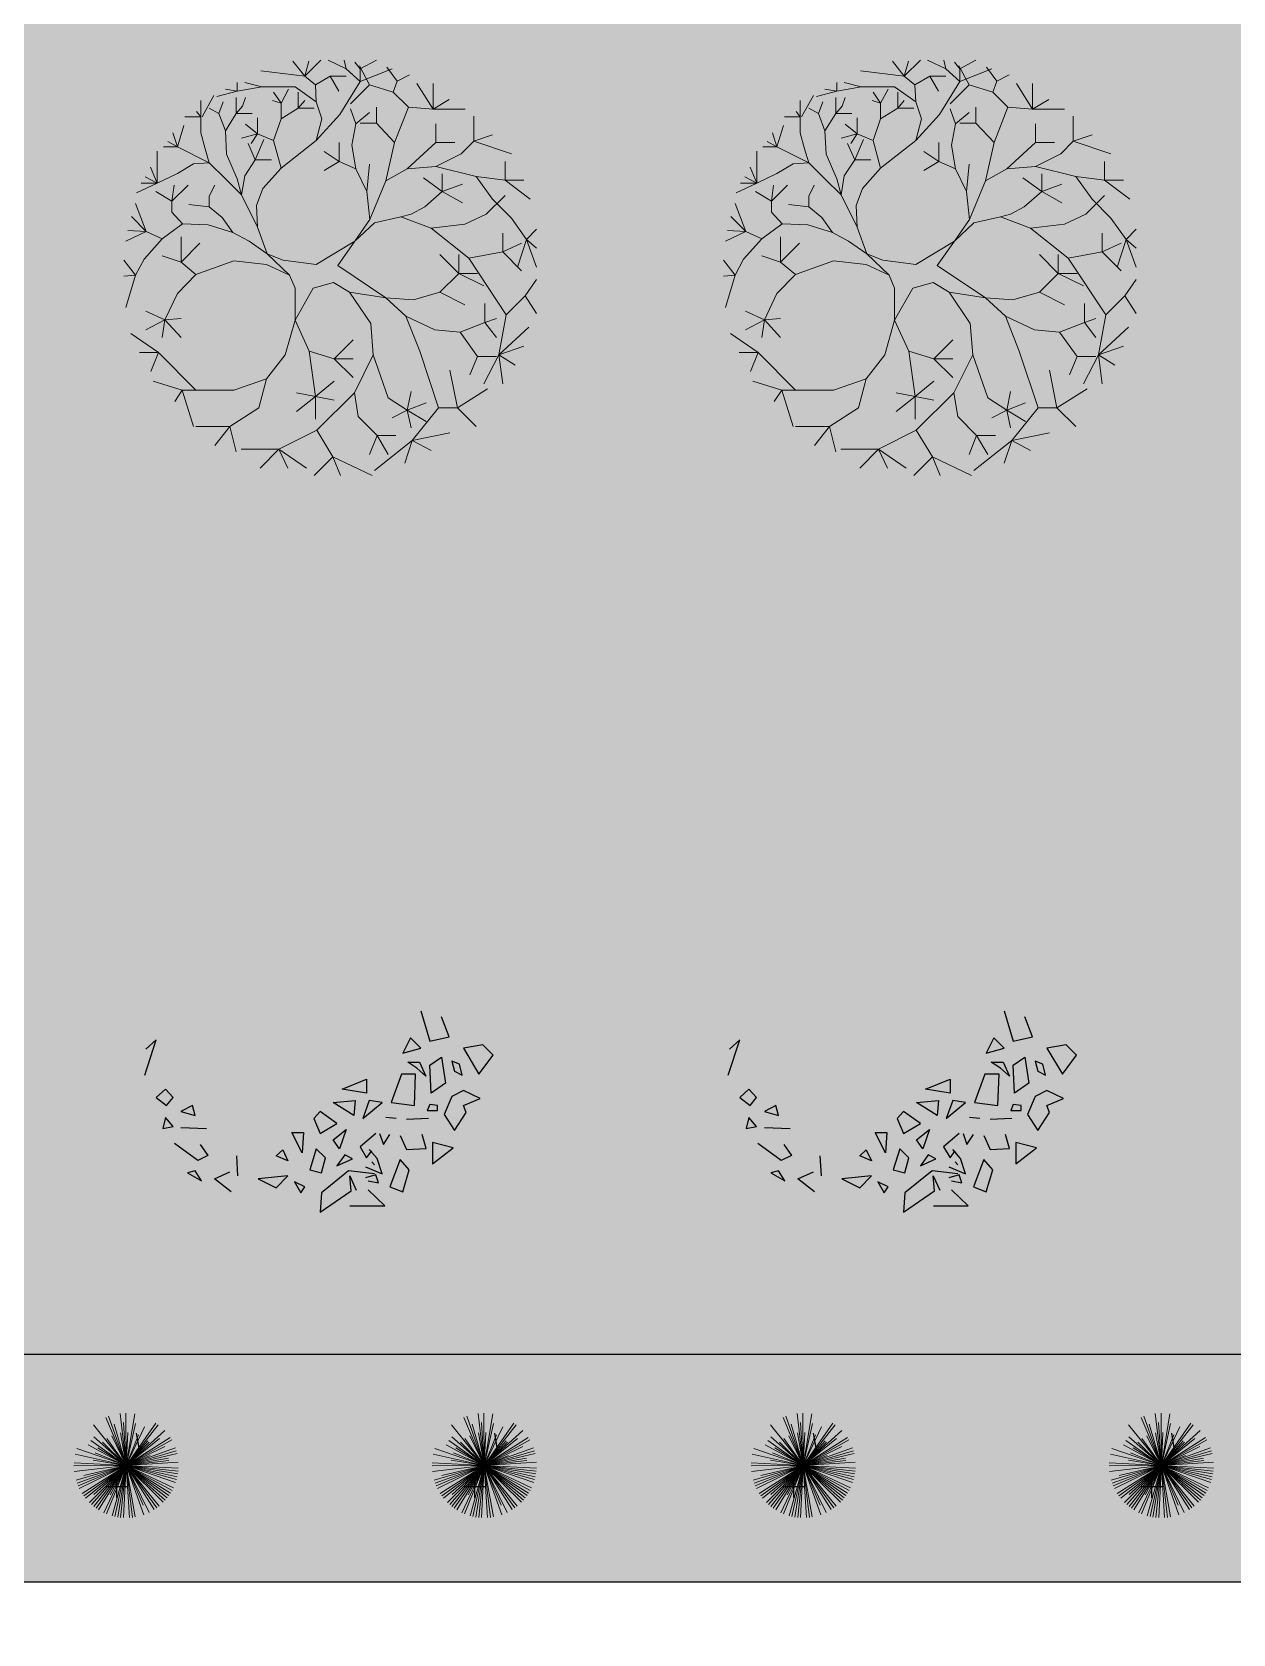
# Model space of a CAD drawing. Header units: millimetres. Extents: x -1544140 to 7445918, y -1294905 to 2019878.
# Drawn here: x 1797431 to 1798768, y 40757 to 42539 of the extents above; entities that cross this region are included whole.
import ezdxf

# ---------------------------------------------------------------- set-up
doc = ezdxf.new("R2010")
doc.units = ezdxf.units.MM
doc.header["$MEASUREMENT"] = 0
doc.layers.add('marc det', color=74, linetype='Continuous', lineweight=18)
picture_1 = doc.add_image_def('image5.png', size_in_pixel=(1482, 826))

# ---------------------------------------------------------------- blocks, each defined once
blk = doc.blocks.new('LG15B')
at = {"linetype": 'Continuous'}
for p, q in [((-183, 1362), (-497, 1400)), ((-183, 1362), (-268, 1469)), ((-183, 1362), (-68, 1477)), ((-183, 1362), (-153, 1469)), ((114, 1415), (-16, 1477)), ((114, 1415), (99, 1477)), ((214, 1324), (114, 1415)), ((214, 1415), (175, 1462)), ((280, 1300), (208, 1435)), ((214, 1415), (329, 1477)), ((214, 1324), (443, 1415)), ((214, 1324), (214, 1415)), ((478, 1327), (405, 1425)), ((-666, 1255), (-750, 1270)), ((-666, 1255), (-666, 1317)), ((-490, 1285), (-666, 1255)), ((-490, 1285), (-612, 1317)), ((-252, 1285), (-490, 1285)), ((-352, 1170), (-298, 1270)), ((-100, 1179), (-252, 1285)), ((-107, 1300), (-183, 1362)), ((-107, 1300), (0, 1362)), ((-100, 1179), (-107, 1300)), ((0, 1362), (114, 1362)), ((0, 1362), (62, 1255)), ((69, 1087), (214, 1324)), ((280, 1300), (145, 1165)), ((450, 1247), (280, 1300)), ((450, 1247), (478, 1327)), ((478, 1327), (567, 1372)), ((734, 1125), (619, 1309)), ((734, 1125), (734, 1309)), ((-926, 1072), (-926, 1187)), ((-917, 1072), (-833, 1224)), ((-666, 1255), (-811, 1217)), ((-796, 1094), (-765, 1179)), ((-673, 1094), (-673, 1209)), ((-673, 1094), (-627, 1148)), ((-627, 1148), (-605, 1209)), ((-352, 1170), (-413, 1187)), ((-352, 1170), (-406, 1248)), ((-352, 1057), (-352, 1170)), ((-230, 1133), (-230, 1248)), ((-230, 1248), (-230, 1133)), ((-230, 1133), (-183, 1187)), ((-61, 1057), (-100, 1179)), ((558, 1140), (450, 1247)), ((734, 1125), (849, 1194)), ((-926, 1072), (-1040, 1072)), ((-926, 1072), (-956, 1109)), ((-926, 957), (-926, 1072)), ((-796, 1094), (-865, 1133)), ((-750, 972), (-796, 1094)), ((-750, 972), (-673, 1094)), ((-673, 1094), (-558, 1094)), ((-520, 949), (-520, 1064)), ((-406, 903), (-352, 1057)), ((-352, 1057), (-230, 1133)), ((-230, 1133), (-115, 1133)), ((-100, 903), (69, 1087)), ((-100, 903), (-61, 1057)), ((182, 1022), (145, 1129)), ((182, 1022), (280, 1103)), ((329, 1025), (329, 1140)), ((459, 888), (558, 1140)), ((558, 1140), (734, 1125)), ((734, 1125), (963, 1125)), ((1025, 897), (1025, 1075)), ((-1093, 858), (-1125, 957)), ((-1093, 858), (-1047, 1010)), ((-895, 842), (-926, 957)), ((-742, 804), (-750, 972)), ((-520, 949), (-635, 919)), ((-520, 949), (-605, 1018)), ((-520, 949), (-566, 880)), ((-406, 903), (-520, 949)), ((154, 869), (182, 1022)), ((329, 1025), (214, 1025)), ((459, 888), (329, 1025)), ((755, 887), (755, 1022)), ((1025, 897), (1159, 942)), ((-1238, 598), (-1238, 827)), ((-1093, 858), (-1193, 858)), ((-1093, 858), (-1162, 895)), ((-865, 743), (-1093, 858)), ((-865, 743), (-895, 842)), ((-666, 628), (-742, 804)), ((-536, 765), (-588, 880)), ((-536, 765), (-475, 910)), ((-352, 704), (-406, 903)), ((-352, 704), (-100, 903)), ((64, 753), (-43, 824)), ((64, 753), (64, 887)), ((182, 699), (154, 869)), ((398, 613), (459, 888)), ((549, 699), (755, 887)), ((755, 887), (890, 887)), ((755, 717), (935, 807)), ((935, 807), (1025, 897)), ((1025, 897), (1294, 807)), ((-1238, 598), (-1285, 712)), ((-978, 735), (-1093, 667)), ((-865, 743), (-978, 735)), ((-750, 628), (-865, 743)), ((-612, 650), (-536, 765)), ((-536, 765), (-421, 765)), ((-482, 559), (-352, 704)), ((64, 753), (-43, 689)), ((182, 699), (64, 753)), ((262, 537), (182, 699)), ((262, 537), (280, 734)), ((398, 613), (549, 699)), ((549, 699), (755, 717)), ((755, 717), (1043, 645)), ((1249, 618), (1249, 753)), ((-1238, 598), (-1385, 529)), ((-1238, 598), (-1353, 598)), ((-1238, 598), (-1323, 643)), ((-1093, 667), (-1238, 598)), ((-1132, 468), (-1017, 582)), ((-1132, 468), (-1117, 582)), ((-865, 505), (-826, 582)), ((-635, 513), (-750, 628)), ((-635, 513), (-666, 628)), ((-635, 513), (-612, 650)), ((283, 338), (398, 613)), ((800, 537), (665, 635)), ((800, 537), (800, 663)), ((800, 537), (944, 590)), ((1043, 645), (1249, 618)), ((1043, 645), (1159, 483)), ((1249, 618), (1384, 618)), ((1249, 618), (1429, 483)), ((-1132, 468), (-1247, 537)), ((-1132, 390), (-1132, 468)), ((-865, 429), (-865, 505)), ((-520, 284), (-635, 513)), ((-527, 437), (-482, 559)), ((283, 338), (262, 537)), ((675, 429), (800, 537)), ((800, 537), (944, 457)), ((1115, 375), (1249, 510)), ((1159, 483), (1294, 348)), ((-1316, 253), (-1422, 360)), ((-1316, 253), (-1392, 452)), ((-1056, 307), (-1132, 390)), ((-865, 429), (-1010, 444)), ((-772, 353), (-865, 429)), ((-696, 245), (-772, 353)), ((-520, 284), (-527, 437)), ((315, 313), (504, 358)), ((504, 358), (577, 375)), ((504, 358), (720, 277)), ((577, 375), (675, 429)), ((962, 304), (1115, 375)), ((1294, 348), (1402, 195)), ((-1316, 253), (-1461, 184)), ((-1316, 253), (-1446, 260)), ((-1201, 200), (-1316, 253)), ((-1056, 307), (-1201, 200)), ((-872, 299), (-1056, 307)), ((-696, 245), (-872, 299)), ((-581, 184), (-696, 245)), ((-451, 93), (-520, 284)), ((175, 184), (283, 338)), ((175, 184), (315, 313)), ((720, 277), (962, 304)), ((720, 277), (989, 62)), ((1232, 107), (1232, 240)), ((1402, 195), (1474, 268)), ((-1201, 200), (-1331, 54)), ((-1067, 34), (-1067, 214)), ((-1067, 34), (-932, 169)), ((-451, 93), (-581, 184)), ((-100, 17), (175, 184)), ((175, 184), (53, 9)), ((1232, 107), (1367, 169)), ((1402, 195), (1339, -2)), ((1402, 195), (1474, 133)), ((1402, 195), (1474, -2)), ((-1392, -60), (-1476, 47)), ((-1331, 54), (-1392, -60)), ((-1067, 34), (-1202, 79)), ((-960, -56), (-1067, 34)), ((-690, 43), (-960, -56)), ((-456, 17), (-690, 43)), ((-291, -60), (-456, 17)), ((-451, 93), (-337, 47)), ((-291, -60), (-451, 93)), ((-337, 47), (-100, 17)), ((53, 9), (398, -221)), ((918, -47), (783, 88)), ((918, -47), (918, 88)), ((989, 62), (1232, 107)), ((989, 62), (1258, -343)), ((1232, 107), (1367, -28)), ((-1392, -60), (-1476, -68)), ((-1392, -60), (-1461, -290)), ((-960, -56), (-1093, -190)), ((-252, -152), (-291, -60)), ((23, -113), (-122, -152)), ((138, -182), (23, -113)), ((783, -181), (918, -47)), ((918, -47), (1052, -47)), ((918, -47), (1097, -136)), ((1393, -208), (1474, -91)), ((-1093, -190), (-1183, -378)), ((-122, -152), (-252, -381)), ((-252, -381), (-252, -152)), ((398, -221), (138, -182)), ((138, -182), (289, -406)), ((398, -221), (540, -352)), ((398, -221), (594, -235)), ((594, -235), (783, -181)), ((783, -181), (962, -271)), ((1258, -343), (1393, -208)), ((1393, -208), (1474, -333)), ((-1183, -378), (-1318, -316)), ((1105, -397), (1105, -262)), ((-1183, -378), (-1318, -451)), ((-1183, -378), (-1202, -505)), ((-1183, -378), (-1067, -370)), ((-1183, -378), (-1067, -505)), ((-252, -381), (-322, -630)), ((-252, -381), (-151, -603)), ((289, -406), (307, -630)), ((540, -352), (639, -603)), ((540, -352), (747, -451)), ((747, -451), (927, -468)), ((927, -468), (1105, -397)), ((1105, -397), (1187, -370)), ((1105, -397), (1187, -505)), ((1258, -343), (1204, -630)), ((1204, -630), (1420, -432)), ((-1228, -612), (-1426, -477)), ((28, -657), (163, -522)), ((927, -468), (1052, -640)), ((1204, -630), (1384, -567)), ((-1228, -612), (-1363, -612)), ((-1228, -612), (-1282, -747)), ((-960, -882), (-1228, -612)), ((-322, -630), (-456, -801)), ((-151, -603), (-106, -926)), ((-151, -603), (28, -657)), ((28, -657), (163, -792)), ((28, -657), (163, -657)), ((307, -630), (172, -900)), ((307, -630), (414, -936)), ((639, -603), (774, -1007)), ((1052, -640), (998, -773)), ((1052, -640), (1187, -640)), ((1204, -630), (1097, -837)), ((1204, -630), (1322, -702)), ((1204, -630), (1232, -837)), ((-456, -801), (-690, -882)), ((-456, -801), (-510, -1007)), ((908, -1007), (854, -738)), ((-1058, -882), (-1265, -818)), ((-1058, -882), (-1112, -962)), ((-960, -882), (-1058, -882)), ((-1058, -882), (-977, -1142)), ((-690, -882), (-960, -882)), ((-106, -926), (-241, -900)), ((-106, -926), (28, -818)), ((172, -900), (-97, -1168)), ((172, -900), (199, -1070)), ((549, -1025), (577, -891)), ((908, -1007), (1124, -872)), ((-510, -1007), (-717, -1142)), ((-106, -926), (-241, -1035)), ((-106, -926), (28, -953)), ((-106, -926), (-106, -1088)), ((414, -936), (549, -1025)), ((549, -1025), (442, -1080)), ((549, -1025), (684, -971)), ((549, -1025), (684, -1106)), ((549, -1025), (577, -1151)), ((774, -1007), (585, -1241)), ((774, -1007), (908, -1007)), ((908, -1007), (1043, -1142)), ((-717, -1142), (-960, -1142)), ((-717, -1142), (-825, -1277)), ((-717, -1142), (-672, -1321)), ((199, -1070), (334, -1205)), ((-97, -1168), (-367, -1303)), ((-97, -1168), (19, -1357)), ((334, -1205), (280, -1340)), ((585, -1241), (315, -1456)), ((334, -1205), (468, -1205)), ((334, -1205), (414, -1340)), ((585, -1241), (532, -1402)), ((585, -1241), (854, -1187)), ((585, -1241), (720, -1312)), ((-367, -1303), (-636, -1303)), ((-367, -1303), (-501, -1438)), ((-367, -1303), (-303, -1438)), ((-367, -1303), (-170, -1438)), ((19, -1357), (-115, -1492)), ((19, -1357), (73, -1492)), ((19, -1357), (298, -1492))]:
    blk.add_line(p, q, dxfattribs=at)

msp = doc.modelspace()

# ---------------------------------------------------------------- hatches: boundary and pattern name
at = {"true_color": 0x8dc133, "transparency": 33554687}
h = msp.add_hatch(color=65, dxfattribs=at)
h.dxf.hatch_style = 1
h.paths.add_polyline_path([(1799294.3, 41123.3), (1799294.3, 43402.9, 0.352206), (1798795.6, 43794.6), (1795784.3, 43794.6, 0.266602), (1795426.2, 43411.2), (1795426.2, 41220.7, 0.323619), (1795829.8, 40814.3), (1799019.9, 40814.3, 0.388077)])
h.paths.add_polyline_path([(1799001.2, 41067.7), (1795854.3, 41067.7, -0.285044), (1795679.7, 41244.1), (1795679.7, 43377, -0.211803), (1795828.8, 43541.1), (1798797.3, 43541.1, -0.326949), (1799040.8, 43368.8), (1799040.8, 41120.8, -0.351898)], flags=16)
at = {"true_color": 0xb8d93f, "transparency": 33554687}
h = msp.add_hatch(color=63, dxfattribs=at)
h.dxf.hatch_style = 1
h.paths.add_polyline_path([(1799040.8, 43368.8, 0.326949), (1798797.3, 43541.1), (1795828.8, 43541.1, 0.386529), (1795679.7, 43204.8), (1795679.7, 41244.1, 0.417198), (1795963.9, 41067.7), (1799001.2, 41067.7, 0.351898), (1799040.8, 41120.8)])
at = {"layer": 'marc det'}
for points in [[(1797649.2, 41585.8), (1797611.1, 41575.6), (1797598.6, 41559.5), (1797575.7, 41527.2), (1797551.5, 41524.4), (1797548.2, 41496.6), (1797557.5, 41484.8), (1797550.5, 41467.1), (1797523.8, 41417), (1797532.4, 41399.6), (1797547.2, 41378), (1797547.4, 41359.1), (1797518.2, 41347.9), (1797558.9, 41345), (1797553.8, 41326.3), (1797567, 41312.6), (1797568.7, 41295.2), (1797588.7, 41273.3), (1797595.2, 41248.8), (1797613.7, 41234.8), (1797627.1, 41237.4), (1797644.8, 41227.3), (1797652.8, 41204.4), (1797658.5, 41175.6), (1797664.7, 41197.2), (1797683.9, 41214.6), (1797708, 41207.1), (1797724.1, 41196.6), (1797743.7, 41203.2), (1797764.6, 41203.3), (1797778, 41188.2), (1797783.3, 41205.6), (1797805.3, 41218.1), (1797828.1, 41217.1), (1797852, 41228.6), (1797859.2, 41245), (1797871.9, 41251.6), (1797888.7, 41254.9), (1797894.6, 41277.8), (1797906, 41290.9), (1797936.7, 41294.2), (1797960.3, 41289.4), (1797940.2, 41303.1), (1797925.1, 41317.8), (1797925.9, 41331.5), (1797939.6, 41350.5), (1797950.8, 41373.1), (1797948.9, 41391.8), (1797952.1, 41437.3), (1797990.1, 41457), (1797943.6, 41454), (1797930.7, 41475.3), (1797928.5, 41495.2), (1797914.5, 41522.4), (1797897.7, 41536.8), (1797890, 41558.4), (1797872.8, 41565.9), (1797850.5, 41581.9), (1797832, 41580.1), (1797832.6, 41611), (1797812.9, 41586.7), (1797805.7, 41605.7), (1797796, 41610.6), (1797772.7, 41617.4), (1797767.9, 41611.8), (1797724.9, 41608.8), (1797713, 41616), (1797692, 41607.8), (1797675.8, 41610), (1797659.5, 41631.3), (1797644.2, 41655.5), (1797650.5, 41632.3), (1797657, 41599.5)], [(1798298.8, 41585.8), (1798260.7, 41575.6), (1798248.2, 41559.5), (1798225.2, 41527.2), (1798201, 41524.4), (1798197.8, 41496.6), (1798207.1, 41484.8), (1798200.1, 41467.1), (1798173.3, 41417), (1798182, 41399.6), (1798196.7, 41378), (1798196.9, 41359.1), (1798167.8, 41347.9), (1798208.4, 41345), (1798203.4, 41326.3), (1798216.5, 41312.6), (1798218.2, 41295.2), (1798238.2, 41273.3), (1798244.8, 41248.8), (1798263.2, 41234.8), (1798276.7, 41237.4), (1798294.3, 41227.3), (1798302.3, 41204.4), (1798308, 41175.6), (1798314.2, 41197.2), (1798333.5, 41214.6), (1798357.6, 41207.1), (1798373.6, 41196.6), (1798393.2, 41203.2), (1798414.1, 41203.3), (1798427.5, 41188.2), (1798432.8, 41205.6), (1798454.8, 41218.1), (1798477.6, 41217.1), (1798501.5, 41228.6), (1798508.8, 41245), (1798521.4, 41251.6), (1798538.2, 41254.9), (1798544.2, 41277.8), (1798555.5, 41290.9), (1798586.2, 41294.2), (1798609.9, 41289.4), (1798589.7, 41303.1), (1798574.6, 41317.8), (1798575.4, 41331.5), (1798589.1, 41350.5), (1798600.4, 41373.1), (1798598.4, 41391.8), (1798601.7, 41437.3), (1798639.6, 41457), (1798593.2, 41454), (1798580.3, 41475.3), (1798578.1, 41495.2), (1798564, 41522.4), (1798547.2, 41536.8), (1798539.5, 41558.4), (1798522.3, 41565.9), (1798500, 41581.9), (1798481.6, 41580.1), (1798482.1, 41611), (1798462.5, 41586.7), (1798455.2, 41605.7), (1798445.6, 41610.6), (1798422.3, 41617.4), (1798417.4, 41611.8), (1798374.4, 41608.8), (1798362.6, 41616), (1798341.5, 41607.8), (1798325.4, 41610), (1798309, 41631.3), (1798293.8, 41655.5), (1798300.1, 41632.3), (1798306.5, 41599.5)]]:
    msp.add_hatch(color=102, dxfattribs=at).paths.add_polyline_path(points)

# ---------------------------------------------------------------- linework, layer by layer
at = {"color": 96}
for p, q in [((1797863.9, 41450.1), (1797873.9, 41416.4)), ((1798513.4, 41450.1), (1798523.5, 41416.4)), ((1797895.5, 41420.9), (1797886.9, 41443.3)), ((1798545, 41420.9), (1798536.4, 41443.3)), ((1797556.5, 41378.4), (1797569.4, 41417.6)), ((1797569.4, 41417.6), (1797557.9, 41407.5)), ((1797852.4, 41419.8), (1797843.8, 41403)), ((1797863.9, 41408.6), (1797852.4, 41419.8)), ((1797873.9, 41416.4), (1797895.5, 41420.9)), ((1797932.8, 41412), (1797911.3, 41408.6)), ((1797944.3, 41400.8), (1797932.8, 41412)), ((1798206, 41378.4), (1798219, 41417.6)), ((1798219, 41417.6), (1798207.5, 41407.5)), ((1798501.9, 41419.8), (1798493.3, 41403)), ((1798513.4, 41408.6), (1798501.9, 41419.8)), ((1798523.5, 41416.4), (1798545, 41420.9)), ((1798582.4, 41412), (1798560.8, 41408.6)), ((1798593.9, 41400.8), (1798582.4, 41412)), ((1797843.8, 41403), (1797863.9, 41408.6)), ((1797873.9, 41389.5), (1797886.9, 41398.5)), ((1797886.9, 41398.5), (1797891.2, 41369.4)), ((1797907, 41390.7), (1797898.3, 41394)), ((1797898.3, 41394), (1797901.2, 41382.8)), ((1797911.3, 41408.6), (1797928.5, 41379.5)), ((1797928.5, 41379.5), (1797944.3, 41400.8)), ((1798493.3, 41403), (1798513.4, 41408.6)), ((1798523.5, 41389.5), (1798536.4, 41398.5)), ((1798536.4, 41398.5), (1798540.7, 41369.4)), ((1798556.5, 41390.7), (1798547.9, 41394)), ((1798547.9, 41394), (1798550.8, 41382.8)), ((1798560.8, 41408.6), (1798578.1, 41379.5)), ((1798578.1, 41379.5), (1798593.9, 41400.8)), ((1797842.3, 41379.5), (1797830.8, 41348.1)), ((1797858.1, 41379.5), (1797842.3, 41379.5)), ((1797849.5, 41392.9), (1797862.4, 41392.9)), ((1797859.6, 41386.2), (1797849.5, 41392.9)), ((1797856.7, 41344.7), (1797858.1, 41379.5)), ((1797869.6, 41377.2), (1797859.6, 41386.2)), ((1797862.4, 41392.9), (1797869.6, 41377.2)), ((1797875.4, 41358.2), (1797873.9, 41389.5)), ((1797901.2, 41382.8), (1797909.8, 41378.4)), ((1797909.8, 41378.4), (1797907, 41390.7)), ((1798491.9, 41379.5), (1798480.4, 41348.1)), ((1798507.7, 41379.5), (1798491.9, 41379.5)), ((1798499, 41392.9), (1798512, 41392.9)), ((1798509.1, 41386.2), (1798499, 41392.9)), ((1798506.2, 41344.7), (1798507.7, 41379.5)), ((1798519.2, 41377.2), (1798509.1, 41386.2)), ((1798512, 41392.9), (1798519.2, 41377.2)), ((1798524.9, 41358.2), (1798523.5, 41389.5)), ((1798550.8, 41382.8), (1798559.4, 41378.4)), ((1798559.4, 41378.4), (1798556.5, 41390.7)), ((1797579.5, 41362.7), (1797569.4, 41353.7)), ((1797588.1, 41353.7), (1797579.5, 41362.7)), ((1797776.3, 41362.7), (1797803.5, 41373.9)), ((1797803.5, 41358.2), (1797776.3, 41362.7)), ((1797803.5, 41373.9), (1797803.5, 41358.2)), ((1797891.2, 41369.4), (1797875.4, 41358.2)), ((1797911.3, 41361.5), (1797898.3, 41354.8)), ((1797929.9, 41352.6), (1797911.3, 41361.5)), ((1798229, 41362.7), (1798219, 41353.7)), ((1798237.6, 41353.7), (1798229, 41362.7)), ((1798425.8, 41362.7), (1798453.1, 41373.9)), ((1798453.1, 41358.2), (1798425.8, 41362.7)), ((1798453.1, 41373.9), (1798453.1, 41358.2)), ((1798540.7, 41369.4), (1798524.9, 41358.2)), ((1798560.8, 41361.5), (1798547.9, 41354.8)), ((1798579.5, 41352.6), (1798560.8, 41361.5)), ((1797569.4, 41353.7), (1797580.9, 41344.7)), ((1797580.9, 41344.7), (1797588.1, 41353.7)), ((1797609.6, 41344.7), (1797596.7, 41338)), ((1797612.5, 41333.5), (1797609.6, 41344.7)), ((1797766.2, 41348.1), (1797790.6, 41350.3)), ((1797789.2, 41333.5), (1797766.2, 41348.1)), ((1797790.6, 41350.3), (1797789.2, 41333.5)), ((1797806.4, 41350.3), (1797799.2, 41330.2)), ((1797799.2, 41330.2), (1797820.8, 41348.1)), ((1797820.8, 41348.1), (1797806.4, 41350.3)), ((1797830.8, 41348.1), (1797856.7, 41344.7)), ((1797873.9, 41345.9), (1797871.1, 41339.1)), ((1797882.5, 41344.7), (1797873.9, 41345.9)), ((1797882.5, 41339.1), (1797882.5, 41344.7)), ((1797898.3, 41354.8), (1797889.7, 41334.7)), ((1797911.3, 41344.7), (1797929.9, 41352.6)), ((1797914.2, 41336.9), (1797911.3, 41344.7)), ((1798219, 41353.7), (1798230.4, 41344.7)), ((1798230.4, 41344.7), (1798237.6, 41353.7)), ((1798259.2, 41344.7), (1798246.3, 41338)), ((1798262, 41333.5), (1798259.2, 41344.7)), ((1798415.7, 41348.1), (1798440.2, 41350.3)), ((1798438.7, 41333.5), (1798415.7, 41348.1)), ((1798440.2, 41350.3), (1798438.7, 41333.5)), ((1798456, 41350.3), (1798448.8, 41330.2)), ((1798448.8, 41330.2), (1798470.3, 41348.1)), ((1798470.3, 41348.1), (1798456, 41350.3)), ((1798480.4, 41348.1), (1798506.2, 41344.7)), ((1798523.5, 41345.9), (1798520.6, 41339.1)), ((1798532.1, 41344.7), (1798523.5, 41345.9)), ((1798532.1, 41339.1), (1798532.1, 41344.7)), ((1798547.9, 41354.8), (1798539.3, 41334.7)), ((1798560.8, 41344.7), (1798579.5, 41352.6)), ((1798563.7, 41336.9), (1798560.8, 41344.7)), ((1797579.5, 41331.3), (1797576.6, 41319)), ((1797588.1, 41321.2), (1797579.5, 41331.3)), ((1797596.7, 41338), (1797612.5, 41333.5)), ((1797751.8, 41338), (1797744.6, 41330.2)), ((1797744.6, 41330.2), (1797751.8, 41313.4)), ((1797770.5, 41324.6), (1797751.8, 41338)), ((1797751.8, 41313.4), (1797770.5, 41324.6)), ((1797836.6, 41330.2), (1797825.1, 41331.3)), ((1797872.5, 41330.2), (1797848.1, 41329.1)), ((1797871.1, 41339.1), (1797882.5, 41339.1)), ((1797889.7, 41334.7), (1797901.2, 41316.7)), ((1797901.2, 41316.7), (1797914.2, 41336.9)), ((1798229, 41331.3), (1798226.1, 41319)), ((1798237.6, 41321.2), (1798229, 41331.3)), ((1798246.3, 41338), (1798262, 41333.5)), ((1798401.4, 41338), (1798394.2, 41330.2)), ((1798394.2, 41330.2), (1798401.4, 41313.4)), ((1798420.1, 41324.6), (1798401.4, 41338)), ((1798401.4, 41313.4), (1798420.1, 41324.6)), ((1798486.1, 41330.2), (1798474.6, 41331.3)), ((1798522, 41330.2), (1798497.6, 41329.1)), ((1798520.6, 41339.1), (1798532.1, 41339.1)), ((1798539.3, 41334.7), (1798550.8, 41316.7)), ((1798550.8, 41316.7), (1798563.7, 41336.9)), ((1797576.6, 41319), (1797588.1, 41321.2)), ((1797596.7, 41320.1), (1797625.4, 41319)), ((1797731.7, 41292.1), (1797720.2, 41314.5)), ((1797720.2, 41314.5), (1797733.2, 41314.5)), ((1797733.2, 41314.5), (1797731.7, 41292.1)), ((1797766.2, 41306.6), (1797780.6, 41317.8)), ((1797773.4, 41296.6), (1797766.2, 41306.6)), ((1797780.6, 41317.8), (1797773.4, 41296.6)), ((1797813.6, 41313.4), (1797796.4, 41298.8)), ((1797818, 41313.5), (1797822.3, 41301.2)), ((1797822.3, 41301.2), (1797829.5, 41312.4)), ((1797841, 41311.3), (1797848.1, 41295.6)), ((1797869.7, 41296.7), (1797865.4, 41312.4)), ((1798226.1, 41319), (1798237.6, 41321.2)), ((1798246.3, 41320.1), (1798275, 41319)), ((1798381.3, 41292.1), (1798369.8, 41314.5)), ((1798369.8, 41314.5), (1798382.7, 41314.5)), ((1798382.7, 41314.5), (1798381.3, 41292.1)), ((1798415.7, 41306.6), (1798430.1, 41317.8)), ((1798422.9, 41296.6), (1798415.7, 41306.6)), ((1798430.1, 41317.8), (1798422.9, 41296.6)), ((1798463.1, 41313.4), (1798445.9, 41298.8)), ((1798467.5, 41313.5), (1798471.8, 41301.2)), ((1798471.8, 41301.2), (1798479, 41312.4)), ((1798490.5, 41311.3), (1798497.7, 41295.6)), ((1798519.2, 41296.7), (1798514.9, 41312.4)), ((1797615.5, 41283.3), (1797589.6, 41302.3)), ((1797626.9, 41288.9), (1797615.5, 41283.3)), ((1797618.3, 41301.2), (1797626.9, 41288.9)), ((1797658.5, 41288.7), (1797659.9, 41266.3)), ((1797703, 41288.7), (1797710.2, 41295.4)), ((1797715.9, 41283.1), (1797703, 41288.7)), ((1797710.2, 41295.4), (1797715.9, 41283.1)), ((1797747.5, 41296.6), (1797740.3, 41273)), ((1797757.6, 41286.5), (1797747.5, 41296.6)), ((1797779.1, 41289.8), (1797770.5, 41277.5)), ((1797787.7, 41285.4), (1797779.1, 41289.8)), ((1797796.4, 41298.8), (1797803.5, 41286.5)), ((1797803.5, 41286.5), (1797809.3, 41294.3)), ((1797815.1, 41285.5), (1797806.5, 41295.6)), ((1797848.1, 41295.6), (1797869.7, 41296.7)), ((1797899.8, 41297.7), (1797876.8, 41303.3)), ((1797876.8, 41303.3), (1797876.8, 41279.8)), ((1797876.8, 41279.8), (1797899.8, 41297.7)), ((1798265, 41283.3), (1798239.1, 41302.3)), ((1798276.5, 41288.9), (1798265, 41283.3)), ((1798267.9, 41301.2), (1798276.5, 41288.9)), ((1798308, 41288.7), (1798309.4, 41266.3)), ((1798352.5, 41288.7), (1798359.7, 41295.4)), ((1798365.5, 41283.1), (1798352.5, 41288.7)), ((1798359.7, 41295.4), (1798365.5, 41283.1)), ((1798397.1, 41296.6), (1798389.9, 41273)), ((1798407.1, 41286.5), (1798397.1, 41296.6)), ((1798428.7, 41289.8), (1798420.1, 41277.5)), ((1798437.3, 41285.4), (1798428.7, 41289.8)), ((1798445.9, 41298.8), (1798453.1, 41286.5)), ((1798453.1, 41286.5), (1798458.8, 41294.3)), ((1798464.6, 41285.5), (1798456, 41295.6)), ((1798497.7, 41295.6), (1798519.2, 41296.7)), ((1798549.3, 41297.7), (1798526.3, 41303.3)), ((1798526.3, 41303.3), (1798526.3, 41279.8)), ((1798526.3, 41279.8), (1798549.3, 41297.7)), ((1797612.6, 41272.1), (1797604, 41269.8)), ((1797604, 41269.8), (1797619.8, 41260.9)), ((1797619.8, 41260.9), (1797612.6, 41272.1)), ((1797634.1, 41263.1), (1797651.4, 41271)), ((1797740.3, 41273), (1797753.3, 41269.7)), ((1797753.3, 41269.7), (1797757.6, 41286.5)), ((1797783.4, 41271.9), (1797753.3, 41247.3)), ((1797770.5, 41277.5), (1797787.7, 41285.4)), ((1797812.2, 41268.6), (1797783.4, 41271.9)), ((1797802.2, 41276.5), (1797820.9, 41268.7)), ((1797809.3, 41282), (1797812.2, 41278.6)), ((1797820.9, 41268.7), (1797815.1, 41285.5)), ((1797841, 41284.4), (1797829.5, 41254.1)), ((1797851, 41273.2), (1797841, 41284.4)), ((1797843.8, 41248.5), (1797851, 41273.2)), ((1798262.1, 41272.1), (1798253.5, 41269.8)), ((1798253.5, 41269.8), (1798269.3, 41260.9)), ((1798269.3, 41260.9), (1798262.1, 41272.1)), ((1798283.7, 41263.1), (1798300.9, 41271)), ((1798389.9, 41273), (1798402.8, 41269.7)), ((1798402.8, 41269.7), (1798407.1, 41286.5)), ((1798433, 41271.9), (1798402.8, 41247.3)), ((1798420.1, 41277.5), (1798437.3, 41285.4)), ((1798461.7, 41268.6), (1798433, 41271.9)), ((1798451.7, 41276.5), (1798470.4, 41268.7)), ((1798458.8, 41282), (1798461.7, 41278.6)), ((1798470.4, 41268.7), (1798464.6, 41285.5)), ((1798490.5, 41284.4), (1798479, 41254.1)), ((1798500.6, 41273.2), (1798490.5, 41284.4)), ((1798493.4, 41248.5), (1798500.6, 41273.2)), ((1797652.8, 41248.5), (1797634.1, 41263.1)), ((1797715.9, 41266.3), (1797682.9, 41262.9)), ((1797682.9, 41262.9), (1797703, 41252.9)), ((1797703, 41252.9), (1797715.9, 41266.3)), ((1797734.6, 41254), (1797723.1, 41259.6)), ((1797723.1, 41259.6), (1797730.3, 41247.3)), ((1797730.3, 41247.3), (1797734.6, 41254)), ((1797786.3, 41249.5), (1797784.9, 41266.3)), ((1797784.9, 41266.3), (1797792, 41250.6)), ((1797813.7, 41267.6), (1797802.2, 41264.2)), ((1797805.1, 41260.9), (1797816.6, 41258.6)), ((1797816.6, 41258.6), (1797813.7, 41267.6)), ((1797829.5, 41254.1), (1797843.8, 41248.5)), ((1798302.3, 41248.5), (1798283.7, 41263.1)), ((1798365.5, 41266.3), (1798332.4, 41262.9)), ((1798332.4, 41262.9), (1798352.5, 41252.9)), ((1798352.5, 41252.9), (1798365.5, 41266.3)), ((1798384.1, 41254), (1798372.6, 41259.6)), ((1798372.6, 41259.6), (1798379.8, 41247.3)), ((1798379.8, 41247.3), (1798384.1, 41254)), ((1798435.8, 41249.5), (1798434.4, 41266.3)), ((1798434.4, 41266.3), (1798441.6, 41250.6)), ((1798463.2, 41267.6), (1798451.7, 41264.2)), ((1798454.6, 41260.9), (1798466.1, 41258.6)), ((1798466.1, 41258.6), (1798463.2, 41267.6)), ((1798479, 41254.1), (1798493.4, 41248.5)), ((1797751.8, 41226), (1797786.3, 41249.5)), ((1797753.3, 41247.3), (1797751.8, 41226)), ((1797823.7, 41232.9), (1797805.1, 41250.8)), ((1798401.4, 41226), (1798435.8, 41249.5)), ((1798402.8, 41247.3), (1798401.4, 41226)), ((1798473.3, 41232.9), (1798454.6, 41250.8)), ((1797784.9, 41232.9), (1797823.7, 41232.9)), ((1798434.5, 41232.9), (1798473.3, 41232.9))]:
    msp.add_line(p, q, dxfattribs=at)
at = {"color": 116, "lineweight": -2, "true_color": 0x136734}
for p, q in [((1797550.7, 40961.5), (1797547.5, 40980.1)), ((1797949.4, 40961.5), (1797946.1, 40980.1)), ((1798304.5, 40961.5), (1798301.2, 40980.1)), ((1798703.1, 40961.5), (1798699.9, 40980.1))]:
    msp.add_line(p, q, dxfattribs=at)
at = {"color": 116, "true_color": 0x136734}
for p, q in [((1797524.9, 40932.8), (1797524.9, 40908.1)), ((1797923.5, 40932.8), (1797923.5, 40908.1)), ((1798278.6, 40932.8), (1798278.6, 40908.1)), ((1798677.3, 40932.8), (1798677.3, 40908.1)), ((1797512.5, 40920.5), (1797537.2, 40920.5)), ((1797911.2, 40920.5), (1797935.8, 40920.5)), ((1798266.3, 40920.5), (1798291, 40920.5)), ((1798665, 40920.5), (1798689.6, 40920.5))]:
    msp.add_line(p, q, dxfattribs=at)
for points in [[(1799001.2, 41067.7), (1795854.3, 41067.7)], [(1799019.9, 40814.3), (1795829.8, 40814.3)]]:
    msp.add_lwpolyline(points)
at = {"layer": 'marc det', "color": 116, "true_color": 0x136734}
for p, q in [((1797535.9, 40944.1), (1797529, 41001.8)), ((1797535.9, 40944.1), (1797535.5, 41002.2)), ((1797934.5, 40944.1), (1797927.6, 41001.8)), ((1797934.5, 40944.1), (1797934.2, 41002.2)), ((1798289.6, 40944.1), (1798282.8, 41001.8)), ((1798289.6, 40944.1), (1798289.3, 41002.2)), ((1798688.3, 40944.1), (1798681.4, 41001.8)), ((1798688.3, 40944.1), (1798687.9, 41002.2)), ((1797535.9, 40944.1), (1797499.3, 40989.3)), ((1797535.9, 40944.1), (1797513.3, 40997.6)), ((1797535.9, 40944.1), (1797516.3, 40998.8)), ((1797535.9, 40944.1), (1797522.3, 40990)), ((1797535.9, 40944.1), (1797532.9, 40991.8)), ((1797535.3, 40943.4), (1797568.7, 40991.1)), ((1797568.7, 40991.1), (1797535.3, 40943.4)), ((1797535.3, 40943.4), (1797571.3, 40989.1)), ((1797535.9, 40944.1), (1797545.3, 41001.4)), ((1797535.9, 40944.1), (1797546.2, 40990.7)), ((1797535.9, 40944.1), (1797556.3, 40987.2)), ((1797934.5, 40944.1), (1797898, 40989.3)), ((1797934.5, 40944.1), (1797911.9, 40997.6)), ((1797934.5, 40944.1), (1797915, 40998.8)), ((1797934.5, 40944.1), (1797921, 40990)), ((1797934.5, 40944.1), (1797931.5, 40991.8)), ((1797933.9, 40943.4), (1797967.3, 40991.1)), ((1797967.3, 40991.1), (1797933.9, 40943.4)), ((1797933.9, 40943.4), (1797969.9, 40989.1)), ((1797934.5, 40944.1), (1797943.9, 41001.4)), ((1797934.5, 40944.1), (1797944.9, 40990.7)), ((1797934.5, 40944.1), (1797955, 40987.2)), ((1798289.6, 40944.1), (1798253.1, 40989.3)), ((1798289.6, 40944.1), (1798267.1, 40997.6)), ((1798289.6, 40944.1), (1798270.1, 40998.8)), ((1798289.6, 40944.1), (1798276.1, 40990)), ((1798289.6, 40944.1), (1798286.7, 40991.8)), ((1798289.1, 40943.4), (1798322.4, 40991.1)), ((1798322.4, 40991.1), (1798289.1, 40943.4)), ((1798289.1, 40943.4), (1798325, 40989.1)), ((1798289.6, 40944.1), (1798299, 41001.4)), ((1798289.6, 40944.1), (1798300, 40990.7)), ((1798289.6, 40944.1), (1798310.1, 40987.2)), ((1798688.3, 40944.1), (1798651.7, 40989.3)), ((1798688.3, 40944.1), (1798665.7, 40997.6)), ((1798688.3, 40944.1), (1798668.7, 40998.8)), ((1798688.3, 40944.1), (1798674.7, 40990)), ((1798688.3, 40944.1), (1798685.3, 40991.8)), ((1798687.7, 40943.4), (1798721.1, 40991.1)), ((1798721.1, 40991.1), (1798687.7, 40943.4)), ((1798687.7, 40943.4), (1798723.7, 40989.1)), ((1798688.3, 40944.1), (1798697.7, 41001.4)), ((1798688.3, 40944.1), (1798698.6, 40990.7)), ((1798688.3, 40944.1), (1798708.7, 40987.2)), ((1797535.9, 40944.1), (1797493.6, 40967.1)), ((1797535.9, 40944.1), (1797496.4, 40971.7)), ((1797496.4, 40971.7), (1797535.9, 40944.1)), ((1797535.9, 40944.1), (1797499.8, 40975.9)), ((1797535.9, 40944.1), (1797509.6, 40970)), ((1797535.9, 40944.1), (1797514.3, 40974)), ((1797535.9, 40944.1), (1797519.7, 40977.2)), ((1797535.9, 40944.1), (1797529.5, 40980.3)), ((1797535.9, 40944.1), (1797579, 40983.1)), ((1797535.9, 40944.1), (1797537.7, 40980.7)), ((1797535.9, 40944.1), (1797549.7, 40978)), ((1797535.9, 40944.1), (1797584.9, 40975.3)), ((1797535.9, 40944.1), (1797573, 40974)), ((1797535.9, 40944.1), (1797586.6, 40972.5)), ((1797535.9, 40944.1), (1797560.1, 40971.5)), ((1797535.9, 40944.1), (1797561.6, 40970.1)), ((1797934.5, 40944.1), (1797892.2, 40967.1)), ((1797934.5, 40944.1), (1797895.1, 40971.7)), ((1797895.1, 40971.7), (1797934.5, 40944.1)), ((1797934.5, 40944.1), (1797898.4, 40975.9)), ((1797934.5, 40944.1), (1797908.2, 40970)), ((1797934.5, 40944.1), (1797913, 40974)), ((1797934.5, 40944.1), (1797918.3, 40977.2)), ((1797934.5, 40944.1), (1797928.1, 40980.3)), ((1797934.5, 40944.1), (1797977.6, 40983.1)), ((1797934.5, 40944.1), (1797936.3, 40980.7)), ((1797934.5, 40944.1), (1797948.3, 40978)), ((1797934.5, 40944.1), (1797983.5, 40975.3)), ((1797934.5, 40944.1), (1797971.6, 40974)), ((1797934.5, 40944.1), (1797985.2, 40972.5)), ((1797934.5, 40944.1), (1797958.7, 40971.5)), ((1797934.5, 40944.1), (1797960.2, 40970.1)), ((1798289.6, 40944.1), (1798247.3, 40967.1)), ((1798289.6, 40944.1), (1798250.2, 40971.7)), ((1798250.2, 40971.7), (1798289.6, 40944.1)), ((1798289.6, 40944.1), (1798253.6, 40975.9)), ((1798289.6, 40944.1), (1798263.3, 40970)), ((1798289.6, 40944.1), (1798268.1, 40974)), ((1798289.6, 40944.1), (1798273.4, 40977.2)), ((1798289.6, 40944.1), (1798283.2, 40980.3)), ((1798289.6, 40944.1), (1798332.7, 40983.1)), ((1798289.6, 40944.1), (1798291.5, 40980.7)), ((1798289.6, 40944.1), (1798303.4, 40978)), ((1798289.6, 40944.1), (1798338.7, 40975.3)), ((1798289.6, 40944.1), (1798326.8, 40974)), ((1798289.6, 40944.1), (1798340.3, 40972.5)), ((1798289.6, 40944.1), (1798313.9, 40971.5)), ((1798289.6, 40944.1), (1798315.4, 40970.1)), ((1798688.3, 40944.1), (1798646, 40967.1)), ((1798688.3, 40944.1), (1798648.8, 40971.7)), ((1798648.8, 40971.7), (1798688.3, 40944.1)), ((1798688.3, 40944.1), (1798652.2, 40975.9)), ((1798688.3, 40944.1), (1798662, 40970)), ((1798688.3, 40944.1), (1798666.7, 40974)), ((1798688.3, 40944.1), (1798672.1, 40977.2)), ((1798688.3, 40944.1), (1798681.9, 40980.3)), ((1798688.3, 40944.1), (1798731.4, 40983.1)), ((1798688.3, 40944.1), (1798690.1, 40980.7)), ((1798688.3, 40944.1), (1798702.1, 40978)), ((1798688.3, 40944.1), (1798737.3, 40975.3)), ((1798688.3, 40944.1), (1798725.4, 40974)), ((1798688.3, 40944.1), (1798739, 40972.5)), ((1798688.3, 40944.1), (1798712.5, 40971.5)), ((1798688.3, 40944.1), (1798714, 40970.1)), ((1797535.9, 40944.1), (1797479.1, 40956.7)), ((1797535.9, 40944.1), (1797480.9, 40962.9)), ((1797535.9, 40944.1), (1797499.2, 40950.1)), ((1797535.9, 40944.1), (1797501.5, 40958.1)), ((1797535.9, 40944.1), (1797504.4, 40963.6)), ((1797535.9, 40944.1), (1797578.7, 40965)), ((1797535.9, 40944.1), (1797590.6, 40963.6)), ((1797535.9, 40944.1), (1797591.6, 40960.5)), ((1797535.9, 40944.1), (1797592.5, 40957.3)), ((1797535.9, 40944.1), (1797562.6, 40955.3)), ((1797535.9, 40944.1), (1797582.9, 40952.3)), ((1797535.9, 40944.1), (1797583.3, 40949.7)), ((1797934.5, 40944.1), (1797877.7, 40956.7)), ((1797934.5, 40944.1), (1797879.5, 40962.9)), ((1797934.5, 40944.1), (1797897.8, 40950.1)), ((1797934.5, 40944.1), (1797900.1, 40958.1)), ((1797934.5, 40944.1), (1797903, 40963.6)), ((1797934.5, 40944.1), (1797977.4, 40965)), ((1797934.5, 40944.1), (1797989.3, 40963.6)), ((1797934.5, 40944.1), (1797990.3, 40960.5)), ((1797934.5, 40944.1), (1797991.1, 40957.3)), ((1797934.5, 40944.1), (1797961.3, 40955.3)), ((1797934.5, 40944.1), (1797981.6, 40952.3)), ((1797934.5, 40944.1), (1797982, 40949.7)), ((1798289.6, 40944.1), (1798232.9, 40956.7)), ((1798289.6, 40944.1), (1798234.6, 40962.9)), ((1798289.6, 40944.1), (1798253, 40950.1)), ((1798289.6, 40944.1), (1798255.3, 40958.1)), ((1798289.6, 40944.1), (1798258.1, 40963.6)), ((1798289.6, 40944.1), (1798332.5, 40965)), ((1798289.6, 40944.1), (1798344.4, 40963.6)), ((1798289.6, 40944.1), (1798345.4, 40960.5)), ((1798289.6, 40944.1), (1798346.2, 40957.3)), ((1798289.6, 40944.1), (1798316.4, 40955.3)), ((1798289.6, 40944.1), (1798336.7, 40952.3)), ((1798289.6, 40944.1), (1798337.1, 40949.7)), ((1798688.3, 40944.1), (1798631.5, 40956.7)), ((1798688.3, 40944.1), (1798633.3, 40962.9)), ((1798688.3, 40944.1), (1798651.6, 40950.1)), ((1798688.3, 40944.1), (1798653.9, 40958.1)), ((1798688.3, 40944.1), (1798656.8, 40963.6)), ((1798688.3, 40944.1), (1798731.2, 40965)), ((1798688.3, 40944.1), (1798743, 40963.6)), ((1798688.3, 40944.1), (1798744, 40960.5)), ((1798688.3, 40944.1), (1798744.9, 40957.3)), ((1798688.3, 40944.1), (1798715.1, 40955.3)), ((1798688.3, 40944.1), (1798735.3, 40952.3)), ((1798688.3, 40944.1), (1798735.7, 40949.7)), ((1797535.9, 40944.1), (1797477.7, 40943.7)), ((1797535.9, 40944.1), (1797477.8, 40947)), ((1797535.9, 40944.1), (1797478.1, 40937.2)), ((1797535.9, 40944.1), (1797480.1, 40927.6)), ((1797535.9, 40944.1), (1797481.1, 40924.5)), ((1797535.9, 40944.1), (1797482.3, 40921.5)), ((1797535.9, 40944.1), (1797483.6, 40918.5)), ((1797535.9, 40944.1), (1797486.8, 40912.8)), ((1797535.9, 40944.1), (1797488.6, 40910.1)), ((1797535.9, 40944.1), (1797488.8, 40933)), ((1797535.9, 40944.1), (1797490.6, 40907.5)), ((1797535.9, 40944.1), (1797495, 40902.7)), ((1797535.9, 40944.1), (1797497.4, 40900.5)), ((1797535.9, 40944.1), (1797499.9, 40898.4)), ((1797535.9, 40944.1), (1797500, 40911.6)), ((1797502.5, 40896.4), (1797535.9, 40944.1)), ((1797535.9, 40944.1), (1797502.5, 40896.4)), ((1797535.9, 40944.1), (1797505.2, 40894.7)), ((1797535.9, 40944.1), (1797510.9, 40891.5)), ((1797535.9, 40944.1), (1797513.9, 40890.2)), ((1797535.9, 40944.1), (1797518, 40911.3)), ((1797535.9, 40944.1), (1797520.1, 40888.1)), ((1797535.9, 40944.1), (1797523.3, 40887.3)), ((1797535.9, 40944.1), (1797526.5, 40886.7)), ((1797535.9, 40944.1), (1797529.7, 40886.3)), ((1797535.9, 40944.1), (1797532.9, 40886)), ((1797535.9, 40944.1), (1797593.9, 40947.7)), ((1797535.9, 40944.1), (1797593.9, 40941.2)), ((1797535.9, 40944.1), (1797555.4, 40889.3)), ((1797535.9, 40944.1), (1797542.7, 40886.3)), ((1797535.9, 40944.1), (1797545.9, 40886.8)), ((1797535.9, 40944.1), (1797539.5, 40886)), ((1797535.9, 40944.1), (1797554.6, 40899.7)), ((1797535.9, 40944.1), (1797561.4, 40891.8)), ((1797535.9, 40944.1), (1797567.1, 40895)), ((1797535.9, 40944.1), (1797569.8, 40896.9)), ((1797535.9, 40944.1), (1797572.4, 40898.8)), ((1797535.9, 40944.1), (1797577.2, 40903.2)), ((1797535.9, 40944.1), (1797579.4, 40905.6)), ((1797535.9, 40944.1), (1797581.5, 40908.1)), ((1797583.5, 40910.7), (1797535.9, 40944.1)), ((1797535.9, 40944.1), (1797585.3, 40913.4)), ((1797535.9, 40944.1), (1797586.9, 40916.2)), ((1797535.9, 40944.1), (1797588.4, 40919.2)), ((1797535.9, 40944.1), (1797592.6, 40931.5)), ((1797535.9, 40944.1), (1797593.2, 40934.7)), ((1797535.9, 40944.1), (1797593.7, 40937.9)), ((1797535.9, 40944.1), (1797590.8, 40925.2)), ((1797535.9, 40944.1), (1797591.8, 40928.3)), ((1797934.5, 40944.1), (1797876.4, 40947)), ((1797934.5, 40944.1), (1797876.4, 40943.7)), ((1797934.5, 40944.1), (1797876.8, 40937.2)), ((1797934.5, 40944.1), (1797878.7, 40927.6)), ((1797934.5, 40944.1), (1797879.7, 40924.5)), ((1797934.5, 40944.1), (1797880.9, 40921.5)), ((1797934.5, 40944.1), (1797882.3, 40918.5)), ((1797934.5, 40944.1), (1797885.5, 40912.8)), ((1797934.5, 40944.1), (1797887.3, 40910.1)), ((1797934.5, 40944.1), (1797887.4, 40933)), ((1797934.5, 40944.1), (1797889.3, 40907.5)), ((1797934.5, 40944.1), (1797893.6, 40902.7)), ((1797934.5, 40944.1), (1797896, 40900.5)), ((1797934.5, 40944.1), (1797898.5, 40898.4)), ((1797934.5, 40944.1), (1797898.6, 40911.6)), ((1797901.1, 40896.4), (1797934.5, 40944.1)), ((1797934.5, 40944.1), (1797901.1, 40896.4)), ((1797934.5, 40944.1), (1797903.9, 40894.7)), ((1797934.5, 40944.1), (1797909.6, 40891.5)), ((1797934.5, 40944.1), (1797912.6, 40890.2)), ((1797934.5, 40944.1), (1797916.7, 40911.3)), ((1797934.5, 40944.1), (1797918.7, 40888.1)), ((1797934.5, 40944.1), (1797921.9, 40887.3)), ((1797934.5, 40944.1), (1797925.1, 40886.7)), ((1797934.5, 40944.1), (1797928.3, 40886.3)), ((1797934.5, 40944.1), (1797931.6, 40886)), ((1797934.5, 40944.1), (1797992.5, 40947.7)), ((1797934.5, 40944.1), (1797992.6, 40941.2)), ((1797934.5, 40944.1), (1797954, 40889.3)), ((1797934.5, 40944.1), (1797941.4, 40886.3)), ((1797934.5, 40944.1), (1797944.6, 40886.8)), ((1797934.5, 40944.1), (1797938.1, 40886)), ((1797934.5, 40944.1), (1797953.2, 40899.7)), ((1797934.5, 40944.1), (1797960, 40891.8)), ((1797934.5, 40944.1), (1797965.7, 40895)), ((1797934.5, 40944.1), (1797968.4, 40896.9)), ((1797934.5, 40944.1), (1797971, 40898.8)), ((1797934.5, 40944.1), (1797975.9, 40903.2)), ((1797934.5, 40944.1), (1797978.1, 40905.6)), ((1797934.5, 40944.1), (1797980.2, 40908.1)), ((1797982.1, 40910.7), (1797934.5, 40944.1)), ((1797934.5, 40944.1), (1797983.9, 40913.4)), ((1797934.5, 40944.1), (1797985.6, 40916.2)), ((1797934.5, 40944.1), (1797987, 40919.2)), ((1797934.5, 40944.1), (1797991.3, 40931.5)), ((1797934.5, 40944.1), (1797991.9, 40934.7)), ((1797934.5, 40944.1), (1797992.3, 40937.9)), ((1797934.5, 40944.1), (1797989.5, 40925.2)), ((1797934.5, 40944.1), (1797990.5, 40928.3)), ((1798289.6, 40944.1), (1798231.5, 40943.7)), ((1798289.6, 40944.1), (1798231.6, 40947)), ((1798289.6, 40944.1), (1798231.9, 40937.2)), ((1798289.6, 40944.1), (1798233.9, 40927.6)), ((1798289.6, 40944.1), (1798234.9, 40924.5)), ((1798289.6, 40944.1), (1798236, 40921.5)), ((1798289.6, 40944.1), (1798237.4, 40918.5)), ((1798289.6, 40944.1), (1798240.6, 40912.8)), ((1798289.6, 40944.1), (1798242.4, 40910.1)), ((1798289.6, 40944.1), (1798242.5, 40933)), ((1798289.6, 40944.1), (1798244.4, 40907.5)), ((1798289.6, 40944.1), (1798248.8, 40902.7)), ((1798289.6, 40944.1), (1798251.1, 40900.5)), ((1798289.6, 40944.1), (1798253.6, 40898.4)), ((1798289.6, 40944.1), (1798253.7, 40911.6)), ((1798256.3, 40896.4), (1798289.6, 40944.1)), ((1798289.6, 40944.1), (1798256.3, 40896.4)), ((1798289.6, 40944.1), (1798259, 40894.7)), ((1798289.6, 40944.1), (1798264.7, 40891.5)), ((1798289.6, 40944.1), (1798267.7, 40890.2)), ((1798289.6, 40944.1), (1798271.8, 40911.3)), ((1798289.6, 40944.1), (1798273.9, 40888.1)), ((1798289.6, 40944.1), (1798277, 40887.3)), ((1798289.6, 40944.1), (1798280.2, 40886.7)), ((1798289.6, 40944.1), (1798283.5, 40886.3)), ((1798289.6, 40944.1), (1798286.7, 40886)), ((1798289.6, 40944.1), (1798347.6, 40947.7)), ((1798289.6, 40944.1), (1798347.7, 40941.2)), ((1798289.6, 40944.1), (1798309.2, 40889.3)), ((1798289.6, 40944.1), (1798296.5, 40886.3)), ((1798289.6, 40944.1), (1798299.7, 40886.8)), ((1798289.6, 40944.1), (1798293.2, 40886)), ((1798289.6, 40944.1), (1798308.3, 40899.7)), ((1798289.6, 40944.1), (1798315.2, 40891.8)), ((1798289.6, 40944.1), (1798320.8, 40895)), ((1798289.6, 40944.1), (1798323.5, 40896.9)), ((1798289.6, 40944.1), (1798326.1, 40898.8)), ((1798289.6, 40944.1), (1798331, 40903.2)), ((1798289.6, 40944.1), (1798333.2, 40905.6)), ((1798289.6, 40944.1), (1798335.3, 40908.1)), ((1798337.2, 40910.7), (1798289.6, 40944.1)), ((1798289.6, 40944.1), (1798339, 40913.4)), ((1798289.6, 40944.1), (1798340.7, 40916.2)), ((1798289.6, 40944.1), (1798342.2, 40919.2)), ((1798289.6, 40944.1), (1798346.4, 40931.5)), ((1798289.6, 40944.1), (1798347, 40934.7)), ((1798289.6, 40944.1), (1798347.4, 40937.9)), ((1798289.6, 40944.1), (1798344.6, 40925.2)), ((1798289.6, 40944.1), (1798345.6, 40928.3)), ((1798688.3, 40944.1), (1798630.1, 40943.7)), ((1798688.3, 40944.1), (1798630.2, 40947)), ((1798688.3, 40944.1), (1798630.5, 40937.2)), ((1798688.3, 40944.1), (1798632.5, 40927.6)), ((1798688.3, 40944.1), (1798633.5, 40924.5)), ((1798688.3, 40944.1), (1798634.7, 40921.5)), ((1798688.3, 40944.1), (1798636, 40918.5)), ((1798688.3, 40944.1), (1798639.2, 40912.8)), ((1798688.3, 40944.1), (1798641.1, 40910.1)), ((1798688.3, 40944.1), (1798641.2, 40933)), ((1798688.3, 40944.1), (1798643, 40907.5)), ((1798688.3, 40944.1), (1798647.4, 40902.7)), ((1798688.3, 40944.1), (1798649.8, 40900.5)), ((1798688.3, 40944.1), (1798652.3, 40898.4)), ((1798688.3, 40944.1), (1798652.4, 40911.6)), ((1798654.9, 40896.4), (1798688.3, 40944.1)), ((1798688.3, 40944.1), (1798654.9, 40896.4)), ((1798688.3, 40944.1), (1798657.6, 40894.7)), ((1798688.3, 40944.1), (1798663.4, 40891.5)), ((1798688.3, 40944.1), (1798666.3, 40890.2)), ((1798688.3, 40944.1), (1798670.4, 40911.3)), ((1798688.3, 40944.1), (1798672.5, 40888.1)), ((1798688.3, 40944.1), (1798675.7, 40887.3)), ((1798688.3, 40944.1), (1798678.9, 40886.7)), ((1798688.3, 40944.1), (1798682.1, 40886.3)), ((1798688.3, 40944.1), (1798685.4, 40886)), ((1798688.3, 40944.1), (1798746.3, 40947.7)), ((1798688.3, 40944.1), (1798746.3, 40941.2)), ((1798688.3, 40944.1), (1798707.8, 40889.3)), ((1798688.3, 40944.1), (1798695.1, 40886.3)), ((1798688.3, 40944.1), (1798698.3, 40886.8)), ((1798688.3, 40944.1), (1798691.9, 40886)), ((1798688.3, 40944.1), (1798707, 40899.7)), ((1798688.3, 40944.1), (1798713.8, 40891.8)), ((1798688.3, 40944.1), (1798719.5, 40895)), ((1798688.3, 40944.1), (1798722.2, 40896.9)), ((1798688.3, 40944.1), (1798724.8, 40898.8)), ((1798688.3, 40944.1), (1798729.6, 40903.2)), ((1798688.3, 40944.1), (1798731.8, 40905.6)), ((1798688.3, 40944.1), (1798733.9, 40908.1)), ((1798735.9, 40910.7), (1798688.3, 40944.1)), ((1798688.3, 40944.1), (1798737.7, 40913.4)), ((1798688.3, 40944.1), (1798739.3, 40916.2)), ((1798688.3, 40944.1), (1798740.8, 40919.2)), ((1798688.3, 40944.1), (1798745, 40931.5)), ((1798688.3, 40944.1), (1798745.6, 40934.7)), ((1798688.3, 40944.1), (1798746.1, 40937.9)), ((1798688.3, 40944.1), (1798743.3, 40925.2)), ((1798688.3, 40944.1), (1798744.2, 40928.3))]:
    msp.add_line(p, q, dxfattribs=at)

# ---------------------------------------------------------------- block references
at = {"layer": 'marc det', "color": 70, "xscale": 0.1557639227257823, "yscale": 0.1557639226120955, "zscale": 0.1557639226019371}
for p in [(1797763.1, 42278), (1798430.6, 42278)]:
    msp.add_blockref('LG15B', p, dxfattribs=at)

# ---------------------------------------------------------------- pictures from other files: only their frames are drawn
image = msp.add_image(picture_1, insert=(1748459.4, -24499.6), size_in_units=(203261.5, 113288.8))
image.dxf.flags = 7

doc.saveas('drawing.dxf')
